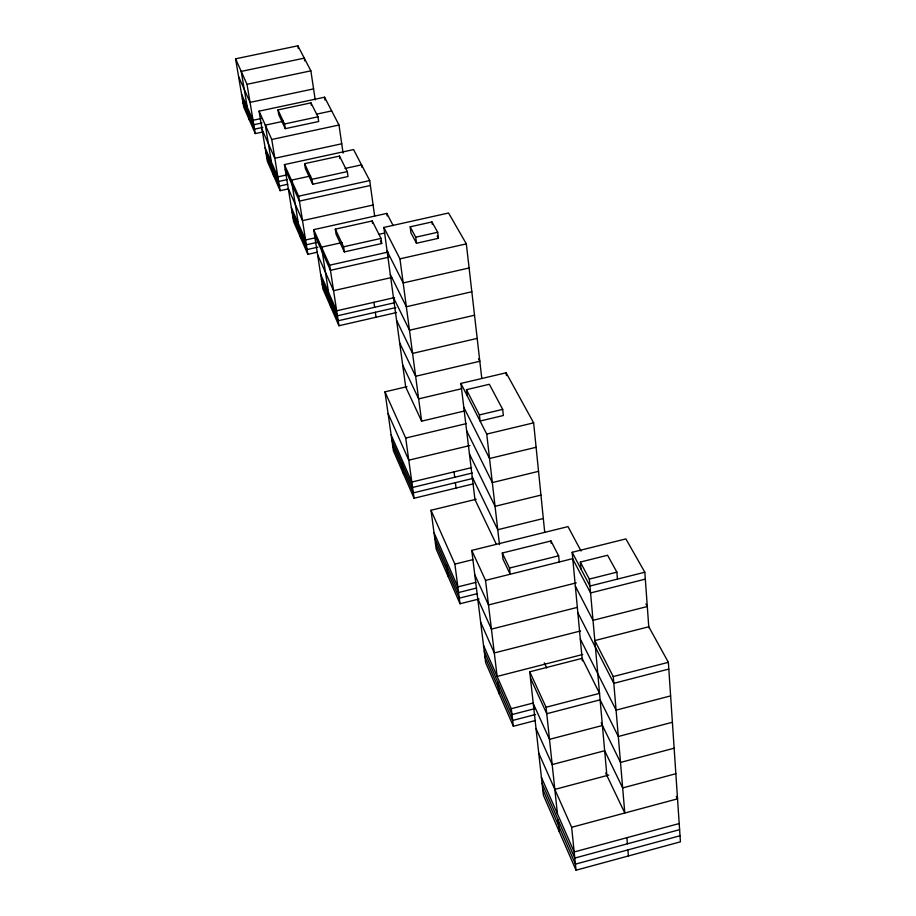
<?xml version="1.0" encoding="UTF-8"?>
<svg xmlns="http://www.w3.org/2000/svg" width="916" height="916" viewBox="0 0 916 916"><rect width="100%" height="100%" fill="white"/><g stroke="black" fill="none" stroke-linecap="round" stroke-linejoin="round"><path stroke-width="1.37" d="M679.603 829.667L574.79 858.063L542.066 783.306M680.015 835.758L575.42 864.143L542.73 789.271M529.757 671.806L546.073 707.244L599.545 693.355L582.118 658.352L529.757 671.806L543.383 795.214L576.038 870.2L680.428 841.827L668.359 662.314L648.78 626.773L594.827 640.582L613.239 676.569L624.792 813.019L605.671 773.012M679.191 823.553L574.172 851.96L541.402 777.306M576.038 870.2L571.641 827.297L677.531 798.844L676.271 796.382M554.833 789.397L608.774 775.073M675.848 773.734L622.662 787.92L604.675 750.731L552.188 764.574L536.02 728.529M674.13 748.212L620.51 762.421L601.182 722.964M602.419 725.483L549.497 739.349L533.261 703.568M672.39 722.266L618.311 736.498L600.117 699.835L546.772 713.713L530.467 678.206M581.042 551.031L568.012 526.608L471.763 550.401L485.652 662.646L513.361 726.262L535.482 720.503M670.615 695.897L616.079 710.14L580.297 638.99M613.239 676.569L668.359 662.314M483.522 645.425L511.288 708.698L532.929 703.099M668.806 669.081L613.812 683.336L577.847 612.793M534.933 708.618L511.987 714.572L484.232 651.184M535.574 714.48L512.674 720.434L484.942 656.921M582.679 654.493L497.136 676.432L485.537 580.389L471.763 550.401M580.618 630.952L494.296 652.948L480.648 622.182M577.011 607.457L491.423 629.12L477.728 598.595M616.88 572.157L607.583 555.256L580.332 562.058L589.332 579.084L616.88 572.157L617.441 579.107M576.267 582.874L488.503 604.938L474.763 574.675M644.818 572.214L589.95 586.034L572.168 552.291L625.88 538.906L644.818 572.214L648.849 627.803M645.322 579.13L590.568 592.95L572.809 559.115M475.862 582.393L457.828 586.893L433.989 532.574M485.537 580.389L572.592 558.668M476.56 588.038L458.561 592.538L434.734 538.104M477.259 593.66L459.294 598.159L435.478 543.612M476.194 499.254L431.001 510.269L436.211 549.108L460.015 603.758L479.091 598.984M431.001 510.269L454.886 564.119L472.77 559.676M502.289 553.024L509.491 568.046L510.189 574.24L502.999 559.184L502.289 553.024L550.974 540.955L558.634 555.806L559.241 562M509.491 568.046L558.634 555.806M543.325 518.513L497.754 529.734L472.221 476.95M540.944 495.098L495.064 506.319L469.45 454.038M406.979 386.678L384.972 391.842L393.399 450.786L414.066 498.247L473.583 483.808M538.539 471.351L492.327 482.572L466.645 430.818M536.1 447.283L489.545 458.504L463.794 407.288M471.625 467.607L411.811 482.034L391.132 434.905M472.278 473.022L412.566 487.461L391.888 440.218M472.931 478.427L413.322 492.865L392.643 445.508M533.627 422.86L506.136 372.789L460.908 383.426L486.728 434.081L533.627 422.86L544.699 532.104M469.897 445.531L408.776 460.187L388.075 413.505M481.759 378.194L466.336 243.874L448.565 213.004L383.861 227.431L405.696 386.976L421.623 421.165L464.32 411.032M479.377 414.925L502.689 409.383L503.353 415.509L480.087 421.051L479.377 414.925L466.462 389.678L489.35 384.285L502.689 409.383M384.972 391.842L405.708 438.054L466.233 423.639M461.618 388.739L418.646 398.872L402.697 365.037M477.19 338.393L412.578 353.404L396.571 320.337M474.534 315.23L409.486 330.229L393.456 297.551M393.823 302.91L337.42 315.791L321.424 279.231M395.872 307.57L338.187 320.772L322.18 284.109M471.832 291.757L406.349 306.745L390.296 274.479M393.204 225.668L386.827 213.405L313.684 229.653L322.936 288.987L338.943 325.741L396.548 312.539M391.727 277.491L333.573 290.67L317.577 254.614M469.106 267.976L403.166 282.952L387.102 251.11M394.51 297.597L336.653 310.799L320.657 274.331M313.684 229.653L329.668 265.193L388.247 252.026M388.945 257.144L330.458 270.323L314.463 234.668M383.861 227.431L399.949 258.839L466.336 243.874M317.154 242.362L306.333 244.767L292.089 212.237M317.898 247.148L307.1 249.564L292.857 216.932M410.162 226.825L431.951 221.958L437.699 232.275L438.432 238.309L416.494 243.244L410.94 232.836L410.162 226.825L415.715 237.198L416.494 243.244M342.172 242.545L321.55 247.148L328.535 292.284M379.27 234.256L384.766 233.03M374.644 216.05L369.72 180.578L353.576 149.583L284.418 164.605L293.612 221.626L307.856 254.339L317.291 252.221M335.313 229.16L343.58 246.793L381.022 238.412L381.72 243.519L344.347 251.9L336.08 234.221L335.313 229.16L372.205 220.951L381.022 238.412M415.715 237.198L437.699 232.275M373.11 205.012L302.509 220.63L288.277 188.57M315.207 237.828L305.578 239.969L291.334 207.531M284.418 164.605L298.627 196.184L369.72 180.578M370.396 185.49L299.406 201.096L285.197 169.426M286.216 175.048L277.88 176.857L265.125 147.808M286.96 179.662L278.624 181.483L265.88 152.342M310.661 175.964L291.414 180.166L298.353 223.515M345.034 168.464L361.534 164.857L361.877 167.296M287.704 184.265L279.38 186.085L266.625 156.865M304.604 163.666L311.955 179.33L347.301 171.601L348.011 176.513L312.711 184.231L305.36 168.521L304.604 163.666L339.47 156.086L347.301 171.601M343.076 153.075L339 125.023L324.562 97.211L259.056 111.157L267.369 161.376L280.136 190.677L288.437 188.868M341.725 143.789L274.834 158.262L262.102 129.58M277.96 109.909L284.533 123.969L317.978 116.801L318.676 121.496L285.277 128.664L278.704 114.569L277.96 109.909L310.971 102.878L317.978 116.801M315.23 99.89L310.868 70.841L297.872 45.8L235.572 58.819L243.77 107.172L255.266 133.576L263.499 131.812M259.056 111.157L271.766 139.484L339 125.023M261.289 118.508L253.034 120.271L241.561 94.108M262.033 122.95L253.778 124.713L242.293 98.47M283.296 121.29L265.319 125.137L271.411 162.143M316.478 114.179L331.684 110.928M262.766 127.381L254.522 129.156L243.038 102.832M235.572 58.819L247.011 84.306L310.868 70.841M313.581 88.886L250.034 102.374L238.584 76.543M645.917 604.033L647.303 606.529L593.018 620.338L575.351 586.171M437.161 236.007L438.432 238.309M478.518 358.832L479.812 361.27L415.635 376.281L399.651 342.824M380.461 241.023L381.72 243.519M496.174 543.944L474.957 499.552L460.908 383.426M544.287 662.886L546.692 667.993M538.734 753.112L571.641 827.297M247.228 107.023L241.217 71.402L304.284 58.155L304.696 60.914M247.961 111.431L249.45 120.214M247.011 84.306L255.266 133.576M271.766 139.484L280.136 190.677M272.166 166.712L273.666 175.838M299.12 228.279L300.631 237.748M298.627 196.184L307.856 254.339M284.533 123.969L285.277 128.664M329.668 265.193L338.943 325.741M311.955 179.33L312.711 184.231M329.302 297.231L330.825 307.089M310.971 102.878L311.325 105.203M297.872 45.8L298.284 48.525M343.58 246.793L344.347 251.9M324.562 97.211L324.974 100.039M339.47 156.086L339.825 158.514M373.923 302.291L374.633 307.295M375.342 312.276L376.052 317.234M372.205 220.951L372.56 223.481M402.055 463.439L403.555 474.11M405.708 438.054L414.066 498.247M386.827 213.405L387.159 215.913M399.949 258.839L421.623 421.165M446.435 564.817L447.901 575.935M454.886 564.119L460.015 603.758M454.027 471.855L454.714 477.27M455.389 482.675L456.076 488.056M431.951 221.958L432.249 224.363M466.462 389.678L467.183 395.735M497.835 682.248L499.231 693.824M511.288 708.698L513.361 726.262M486.728 434.081L499.483 544.677M506.136 372.789L506.434 375.594M546.073 707.244L557.432 813.832M558.073 819.877L559.355 831.9M550.974 540.955L551.214 543.417M572.168 552.291L582.358 660.917M580.332 562.058L580.962 568.962M589.332 579.084L606.884 775.566M626.876 837.705L627.391 843.819M627.907 849.899L628.422 855.968"/></g></svg>
